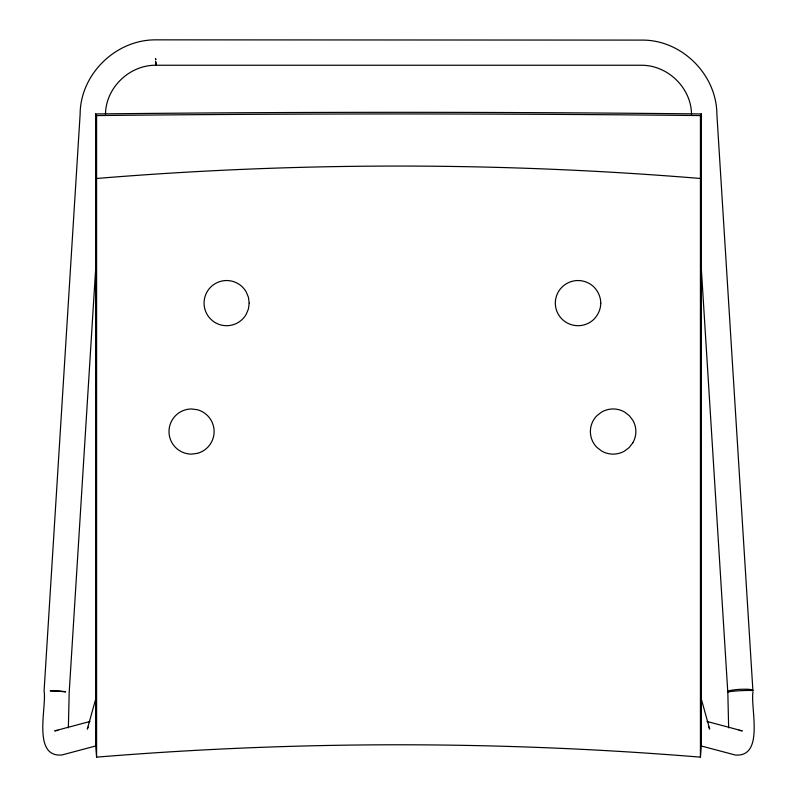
<?xml version="1.0" encoding="UTF-8"?>
<svg xmlns="http://www.w3.org/2000/svg" width="797" height="797" viewBox="0 0 797 797"><rect width="100%" height="100%" fill="white"/><g stroke="black" fill="none" stroke-linecap="round" stroke-linejoin="round"><path stroke-width="1.2" d="M728.647 727.86L727.85 693.33M95.71 268.151L69.19 692.473L68.363 727.85M105.483 114.419C105.652 87.839 129.313 65.025 155.794 65.244L155.684 61.499L156.391 65.135M700.424 757.15L701.38 744.816L701.38 113.951A3672.536 479.366 0 0 0 95.63 113.951L95.63 744.816L96.586 757.15A3660.432 3629.11 0 0 1 700.424 757.15L700.424 115.575L701.38 113.951M95.401 700.045L87.331 729.106L88.078 727.063M89.951 721.494L54.704 730.879L57.932 730.341M96.228 745.833L61.877 754.988C31.91 757.628 46.953 706.441 44.074 691.059L80.118 114.36C80.208 74.251 115.695 39.631 155.684 39.85L643.089 40.099C682.461 40.378 716.752 75.038 716.882 114.36L752.916 690.82L752.418 689.913A12.583 1.634 -2.9 0 0 738.59 689.425A12.583 1.634 -2.9 0 0 727.761 691.577L727.8 692.234L701.3 268.25M96.586 178.478C297.42 161.921 499.599 161.921 700.424 178.478M155.794 65.244L641.446 65.254C667.836 65.155 691.348 87.929 691.517 114.419M739.058 730.341L742.286 730.879L707.039 721.484M700.782 745.843L735.133 754.988C764.791 757.668 750.236 707.387 752.976 692.075M752.886 690.322L752.438 689.923L752.478 690.63M95.63 113.951L96.586 115.575L96.586 757.15M708.912 727.043L709.669 729.096L701.599 700.045M96.586 115.575A3660.432 477.782 0 0 1 700.424 115.575M728.239 692.424A12.622 0.817 -3.2 0 1 737.105 690.919A12.622 0.817 -3.2 0 1 752.567 690.63M50.38 690.7L50.37 690.979A12.583 1.634 2.9 0 1 65.523 691.995L65.543 691.686A12.563 0.817 3.2 0 0 50.38 690.7M249.192 303.119L248.425 308.967L246.163 314.407A22.585 22.555 -90 0 1 212.122 320.424A22.585 22.555 -90 0 1 212.122 285.814A22.585 22.555 -90 0 1 246.163 291.832L248.425 297.271L249.192 303.119M600.769 303.119C600.729 309.106 598.178 314.755 594.114 319.089A22.854 22.834 -90 0 1 561.985 319.079A22.475 22.446 -90 0 1 561.965 287.149A22.854 22.834 -90 0 1 594.114 287.159C598.178 291.483 600.729 297.132 600.769 303.119M632.828 442.833L629.212 447.515L624.499 451.102A22.974 22.934 -90 0 1 601.745 451.102L597.043 447.515A22.475 22.446 -90 0 1 597.033 415.576L601.745 411.989A22.974 22.934 -90 0 1 624.499 411.989L629.212 415.586L632.828 420.258A22.406 22.356 -90 0 1 632.828 442.833M197.098 453.393L191.549 454.121A22.575 22.555 -90 0 1 169.004 431.546A22.575 22.555 -90 0 1 191.559 408.971L197.387 409.738A22.575 22.555 -90 0 1 197.387 453.354L197.098 453.393M155.684 58.868L155.684 59.755L155.684 58.868"/></g></svg>
